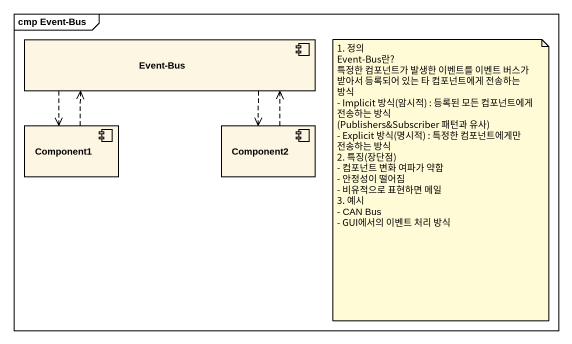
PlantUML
@startuml
mainframe cmp Event-Bus
component "Event-Bus" as Event_Bus
component Component1
component Component2
Event_Bus ..> Component1
Event_Bus ..> Component2
Component1 .up.> Event_Bus
Component2 .up.> Event_Bus
note as N1
  1. 정의
  Event-Bus란?
  특정한 컴포넌트가 발생한 이벤트를 이벤트 버스가 받아서 등록되어 있는 타 컴포넌트에게 전송하는 방식
  - Implicit 방식(암시적) : 등록된 모든 컴포넌트에게 전송하는 방식
  (Publishers&Subscriber 패턴과 유사)
  - Explicit 방식(명시적) : 특정한 컴포넌트에게만 전송하는 방식
  2. 특징(장단점)
  - 컴포넌트 변화 여파가 약함
  - 안정성이 떨어짐
  - 비유적으로 표현하면 메일
  3. 예시
  - CAN Bus
  - GUI에서의 이벤트 처리 방식
end note
@enduml
